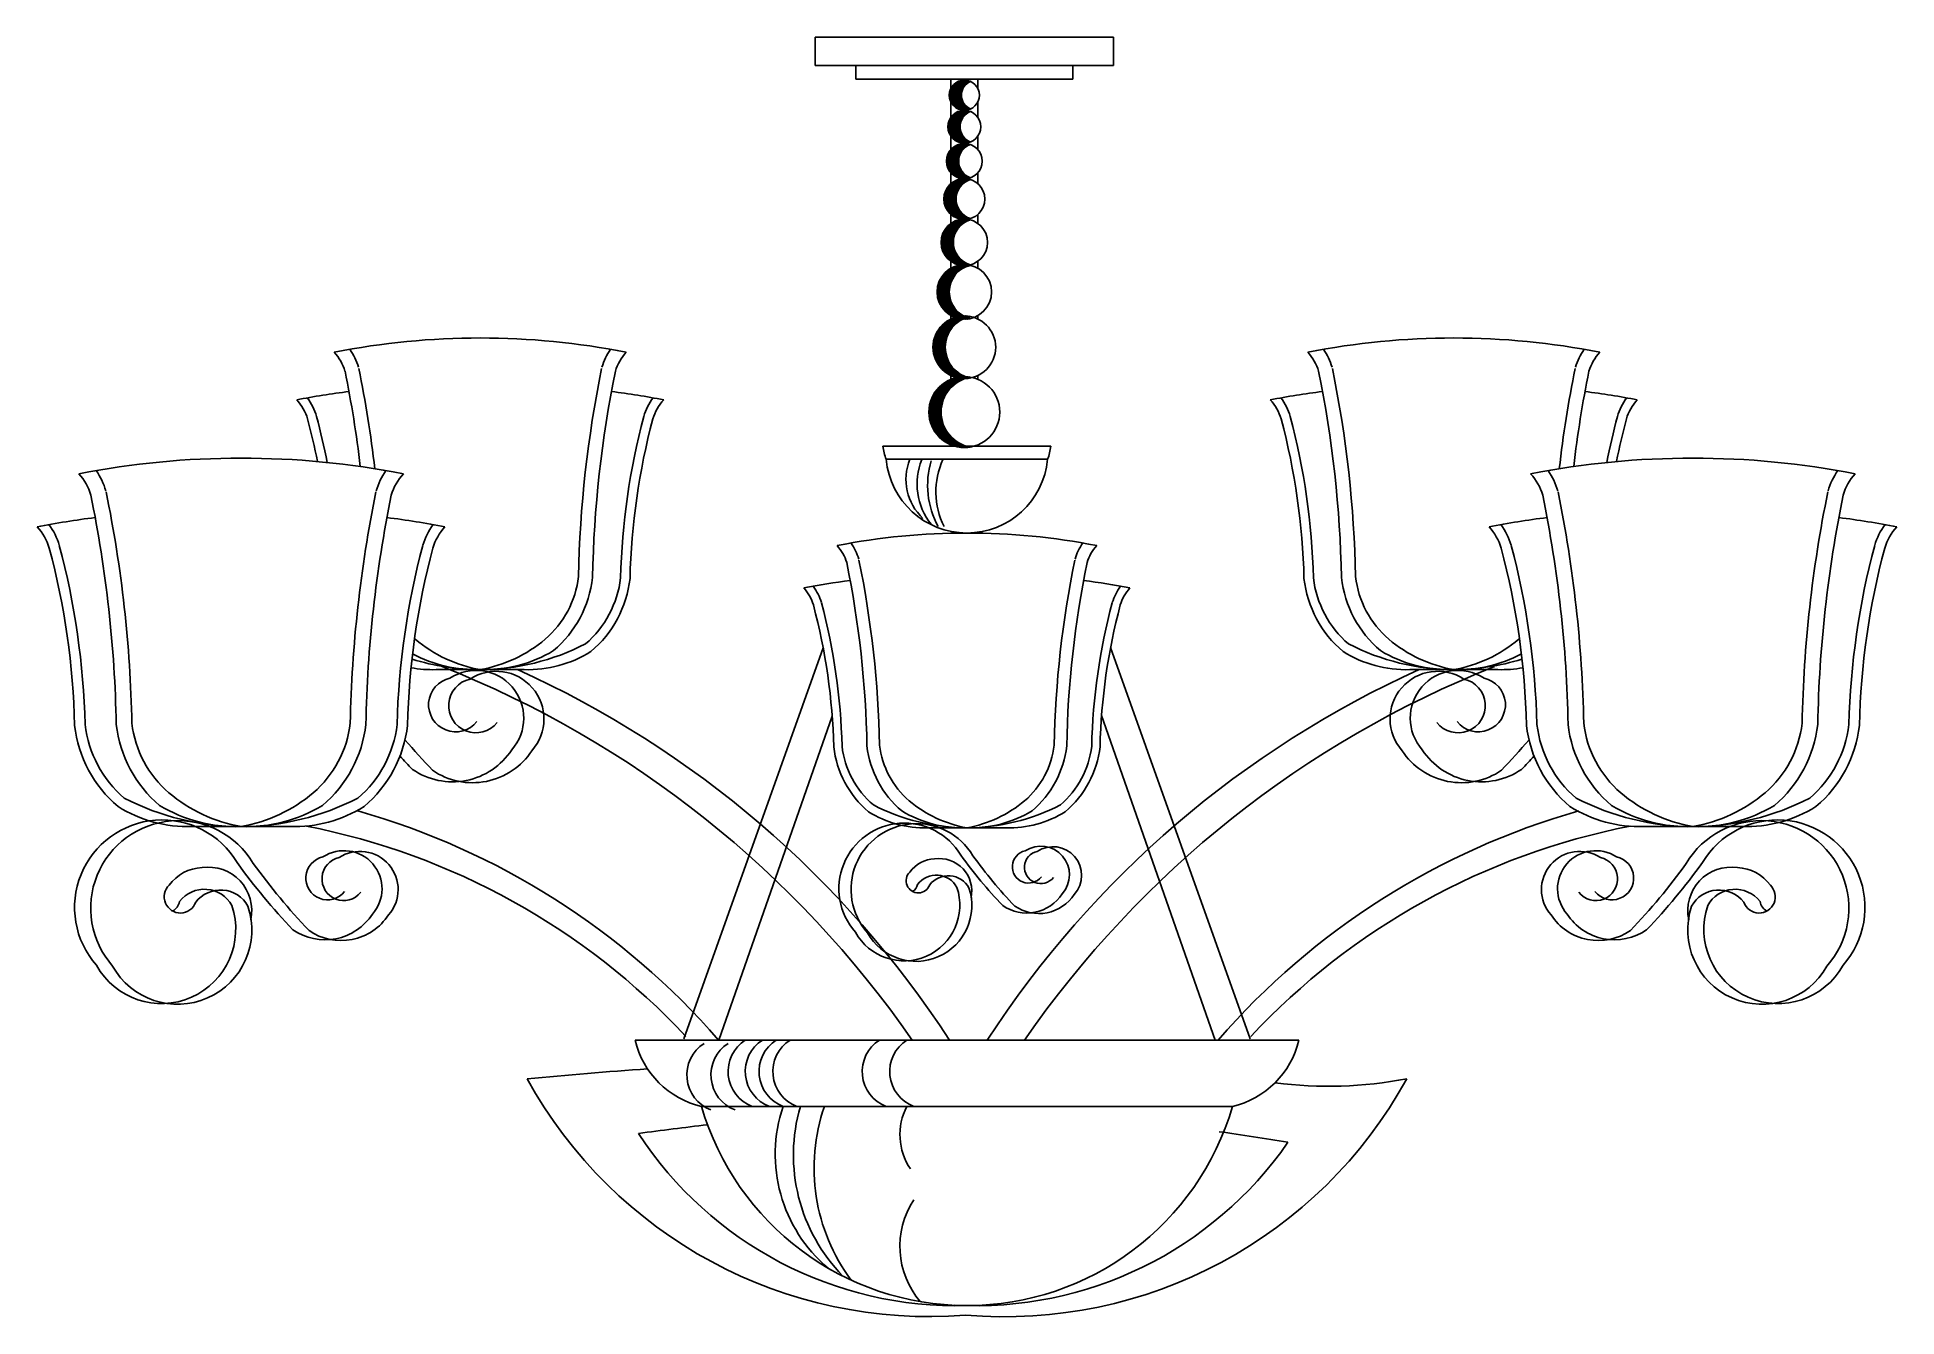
# Model space of a CAD drawing. Extents: x -60828 to -59940, y -33842 to -33231.
import ezdxf

# ---------------------------------------------------------------- set-up
doc = ezdxf.new("R2010")
doc.units = 0
doc.header["$MEASUREMENT"] = 0
for name, color, linetype in [('3', 3, 'CONTINUOUS'), ('4', 4, 'CONTINUOUS'), ('7', 7, 'CONTINUOUS')]:
    doc.layers.add(name, color=color, linetype=linetype)

msp = doc.modelspace()

# ---------------------------------------------------------------- linework, layer by layer
at = {"layer": '3'}
for p, q in [((-60392.1, -33255.85), (-60392.1, -33251.34)), ((-60385.62, -33251.77), (-60385.62, -33251.34)), ((-60379.14, -33255.85), (-60379.14, -33251.34)), ((-60392.1, -33269.63), (-60392.1, -33262.06)), ((-60379.14, -33269.63), (-60379.14, -33262.06)), ((-60392.1, -33284.93), (-60392.1, -33278.44)), ((-60379.14, -33284.93), (-60379.14, -33278.44)), ((-60392.1, -33301.18), (-60392.1, -33295.88)), ((-60379.14, -33301.18), (-60379.14, -33295.88)), ((-60392.1, -33320.2), (-60392.1, -33315.83)), ((-60379.14, -33320.2), (-60379.14, -33315.83)), ((-60392.1, -33341.55), (-60392.1, -33338.16)), ((-60379.14, -33341.55), (-60379.14, -33338.16)), ((-60392.1, -33365.75), (-60392.1, -33364.14)), ((-60379.14, -33365.75), (-60379.14, -33364.14)), ((-60392.1, -33394.56), (-60392.1, -33392.72)), ((-60379.14, -33394.56), (-60379.14, -33392.72)), ((-60422.94, -33432.7), (-60345.88, -33432.7)), ((-60392.1, -33426.47), (-60392.1, -33425.79)), ((-60379.14, -33426.47), (-60379.14, -33425.79)), ((-60595.69, -33533.08), (-60637.77, -33533.08)), ((-60173.01, -33533.08), (-60130.92, -33533.08)), ((-60707.51, -33607.99), (-60754.28, -33607.99)), ((-60365.71, -33608.55), (-60403.12, -33608.55)), ((-60061.18, -33607.99), (-60014.42, -33607.99))]:
    msp.add_line(p, q, dxfattribs=at)
for points in [[(-60558.76, -33389.35, 0.04571), (-60569.8, -33488.71, -0.186262), (-60585.69, -33518.56, -0.131814), (-60616.73, -33533.08)], [(-60209.93, -33389.35, -0.04571), (-60198.89, -33488.71, 0.186262), (-60183, -33518.56, 0.131814), (-60151.96, -33533.08)], [(-60694.82, -33412.31, -0.016993), (-60689.77, -33434.24)], [(-60538.64, -33412.31, 0.058905), (-60549.7, -33489.3, -0.187941), (-60566.51, -33520.82, -0.118833), (-60616.73, -33533.08)], [(-60230.05, -33412.31, -0.058905), (-60219, -33489.3, 0.187941), (-60202.19, -33520.82, 0.118833), (-60151.96, -33533.08)], [(-60073.88, -33412.31, 0.016993), (-60078.93, -33434.24)], [(-60666.49, -33448.29, 0.04571), (-60678.75, -33558.69, -0.186262), (-60696.41, -33591.85, -0.131814), (-60730.89, -33607.99)], [(-60102.21, -33448.29, -0.04571), (-60089.94, -33558.69, 0.186262), (-60072.29, -33591.85, 0.131814), (-60037.8, -33607.99)], [(-60817.66, -33473.8, -0.058905), (-60805.38, -33559.34, 0.187941), (-60786.7, -33594.37, 0.118833), (-60730.89, -33607.99)], [(-60644.13, -33473.8, 0.058905), (-60656.41, -33559.34, -0.187941), (-60675.09, -33594.37, -0.118833), (-60730.89, -33607.99)], [(-60124.56, -33473.8, -0.058905), (-60112.28, -33559.34, 0.187941), (-60093.61, -33594.37, 0.118833), (-60037.8, -33607.99)], [(-59951.04, -33473.8, 0.058905), (-59963.32, -33559.34, -0.187941), (-59982, -33594.37, -0.118833), (-60037.8, -33607.99)], [(-60332.89, -33480.8, 0.04571), (-60342.7, -33569.11, -0.186262), (-60356.82, -33595.64, -0.131814), (-60384.41, -33608.55)], [(-60453.82, -33501.2, -0.058905), (-60444, -33569.64, 0.187941), (-60429.06, -33597.66, 0.118833), (-60384.41, -33608.55)], [(-60315, -33501.2, 0.058905), (-60324.83, -33569.64, -0.187941), (-60339.77, -33597.66, -0.118833), (-60384.41, -33608.55)], [(-60649.29, -33528.07, 0.075085), (-60616.73, -33533.08)], [(-60649, -33525.56, 0.132111), (-60616.73, -33533.08)], [(-60119.7, -33525.56, -0.132111), (-60151.96, -33533.08)], [(-60119.41, -33528.07, -0.075085), (-60151.96, -33533.08)]]:
    msp.add_lwpolyline(points, format="xyb", dxfattribs=at)
for centre, radius, start, end in [((-60384.97, -33258.95), 7.19, 92.58383, 267.41617), ((-60384.33, -33258.95), 7.19, 95.17293, 264.82707), ((-60383.68, -33258.95), 7.19, 97.77268, 262.22732), ((-60383.03, -33258.95), 7.19, 100.38864, 259.61136), ((-60382.38, -33258.95), 7.19, 103.02671, 256.97329), ((-60381.73, -33258.95), 7.19, 105.6932, 254.3068), ((-60381.09, -33258.95), 7.19, 108.39506, 251.60494), ((-60380.44, -33258.95), 7.19, 111.14002, 248.85998), ((-60379.79, -33258.95), 7.19, 113.93684, 246.06316), ((-60384.97, -33274.03), 7.84, 92.37001, 267.62999), ((-60384.33, -33274.03), 7.84, 94.74408, 265.25592), ((-60383.68, -33274.03), 7.84, 97.12635, 262.87365), ((-60383.03, -33274.03), 7.84, 99.52108, 260.47892), ((-60382.38, -33274.03), 7.84, 101.93272, 258.06728), ((-60381.73, -33274.03), 7.84, 104.36603, 255.63397), ((-60381.09, -33274.03), 7.84, 106.82612, 253.17388), ((-60380.44, -33274.03), 7.84, 109.31861, 250.68139), ((-60379.79, -33274.03), 7.84, 111.84972, 248.15028), ((-60384.97, -33290.41), 8.48, 92.18887, 267.81113), ((-60384.33, -33290.41), 8.48, 94.38095, 265.61905), ((-60383.68, -33290.41), 8.48, 96.57948, 263.42052), ((-60383.03, -33290.41), 8.48, 98.78778, 261.21222), ((-60382.38, -33290.41), 8.48, 101.00933, 258.99067), ((-60381.73, -33290.41), 8.48, 103.24778, 256.75222), ((-60381.09, -33290.41), 8.48, 105.50702, 254.49298), ((-60380.44, -33290.41), 8.48, 107.79127, 252.20873), ((-60379.79, -33290.41), 8.48, 110.10515, 249.89485), ((-60384.97, -33308.5), 9.78, 91.89867, 268.10133), ((-60384.33, -33308.5), 9.78, 93.79944, 266.20056), ((-60383.68, -33308.5), 9.78, 95.7044, 264.2956), ((-60383.03, -33308.5), 9.78, 97.61571, 262.38429), ((-60382.38, -33308.5), 9.78, 99.53559, 260.46441), ((-60381.73, -33308.5), 9.78, 101.46634, 258.53366), ((-60381.09, -33308.5), 9.78, 103.41039, 256.58961), ((-60380.44, -33308.5), 9.78, 105.3703, 254.6297), ((-60379.79, -33308.5), 9.78, 107.34882, 252.65118), ((-60384.97, -33329.18), 11.08, 91.67642, 268.32358), ((-60384.33, -33329.18), 11.08, 93.35428, 266.64572), ((-60383.68, -33329.18), 11.08, 95.03503, 264.96497), ((-60383.03, -33329.18), 11.08, 96.72013, 263.27987), ((-60382.38, -33329.18), 11.08, 98.4111, 261.5889), ((-60381.73, -33329.18), 11.08, 100.10948, 259.89052), ((-60381.09, -33329.18), 11.08, 101.81688, 258.18312), ((-60380.44, -33329.18), 11.08, 103.53501, 256.46499), ((-60379.79, -33329.18), 11.08, 105.26563, 254.73437), ((-60384.97, -33352.84), 13.02, 91.42604, 268.57396), ((-60384.33, -33352.84), 13.02, 92.85297, 267.14703), ((-60383.68, -33352.84), 13.02, 94.28167, 265.71833), ((-60383.03, -33352.84), 13.02, 95.71305, 264.28695), ((-60382.38, -33352.84), 13.02, 97.14801, 262.85199), ((-60381.73, -33352.84), 13.02, 98.5875, 261.4125), ((-60381.09, -33352.84), 13.02, 100.03247, 259.96753), ((-60380.44, -33352.84), 13.02, 101.48391, 258.51609), ((-60379.79, -33352.84), 13.02, 102.94287, 257.05713), ((-60384.97, -33379.24), 14.96, 91.24074, 268.75926), ((-60384.33, -33379.24), 14.96, 92.48207, 267.51793), ((-60383.68, -33379.24), 14.96, 93.72456, 266.27544), ((-60383.03, -33379.24), 14.96, 94.9688, 265.0312), ((-60382.38, -33379.24), 14.96, 96.21541, 263.78459), ((-60381.73, -33379.24), 14.96, 97.46497, 262.53503), ((-60381.09, -33379.24), 14.96, 98.71811, 261.28189), ((-60380.44, -33379.24), 14.96, 99.97548, 260.02452), ((-60379.79, -33379.24), 14.96, 101.23771, 258.76229), ((-60703.19, -33397.1), 29.54, 16.28371, 34.92422), ((-60530.28, -33397.1), 29.54, 145.07578, 163.71629), ((-60238.42, -33397.1), 29.54, 16.28371, 34.92422), ((-60065.51, -33397.1), 29.54, 145.07578, 163.71629), ((-61211.45, -33499.28), 547.89, 6.50344, 11.57374), ((-60384.97, -33410.18), 16.91, 91.09806, 268.90194), ((-60384.33, -33410.18), 16.91, 92.19652, 267.80348), ((-60383.68, -33410.18), 16.91, 93.2958, 266.7042), ((-60383.03, -33410.18), 16.91, 94.39629, 265.60371), ((-60382.38, -33410.18), 16.91, 95.4984, 264.5016), ((-60381.73, -33410.18), 16.91, 96.60256, 263.39744), ((-60381.09, -33410.18), 16.91, 97.70919, 262.29081), ((-60380.44, -33410.18), 16.91, 98.81872, 261.18128), ((-60379.79, -33410.18), 16.91, 99.9316, 260.0684), ((-59557.24, -33499.28), 547.89, 168.42626, 173.49656), ((-60721.05, -33419.86), 27.3, 16.28371, 37.12249), ((-60512.41, -33419.86), 27.3, 142.87751, 163.71629), ((-60256.29, -33419.86), 27.3, 16.28371, 37.12249), ((-60047.64, -33419.86), 27.3, 142.87751, 163.71629), ((-60388.19, -33442.35), 25.29, 157.57574, 227.13096), ((-60826.96, -33456.9), 32.82, 16.28371, 34.92422), ((-60634.83, -33456.9), 32.82, 145.07578, 163.71629), ((-60377.33, -33444.43), 30.88, 157.97426, 218.58851), ((-60362, -33445.06), 41.15, 163.55402, 208.68516), ((-60362.42, -33448.25), 36.81, 155.26988, 206.74164), ((-60133.86, -33456.9), 32.82, 16.28371, 34.92422), ((-59941.74, -33456.9), 32.82, 145.07578, 163.71629), ((-61391.7, -33570.43), 608.77, 1.10517, 11.57374), ((-59377, -33570.43), 608.77, 168.42626, 178.89483), ((-60846.81, -33482.19), 30.34, 16.28371, 37.12249), ((-60614.98, -33482.19), 30.34, 142.87751, 163.71629), ((-60153.72, -33482.19), 30.34, 16.28371, 37.12249), ((-59921.89, -33482.19), 30.34, 142.87751, 163.71629), ((-60461.26, -33487.68), 26.26, 16.28371, 34.92422), ((-60307.56, -33487.68), 26.26, 145.07578, 163.71629), ((-60913.05, -33578.51), 487.02, 1.10517, 11.57374), ((-60477.14, -33507.92), 24.27, 16.28371, 37.12249), ((-60291.68, -33507.92), 24.27, 142.87751, 163.71629), ((-60617.04, -33483.04), 46.96, 228.65928, 229.13281), ((-60605.18, -33467.98), 66.12, 229.90492, 259.94134), ((-60163.51, -33467.98), 66.12, 280.05866, 310.09508), ((-60151.65, -33483.04), 46.96, 310.86719, 311.34072), ((-60731.24, -33552.4), 52.18, 186.92832, 229.13281), ((-60037.46, -33552.4), 52.18, 310.86719, 353.07168), ((-60384.69, -33564.08), 41.74, 186.92832, 229.13281), ((-60718.06, -33535.65), 73.47, 229.90492, 259.94134), ((-60050.63, -33535.65), 73.47, 280.05866, 310.09508), ((-60374.15, -33550.68), 58.77, 229.90492, 259.94134), ((-60500.26, -33726.5), 17.83, 122.62283, 249.20948), ((-60488.77, -33726.5), 17.83, 122.62283, 249.20948), ((-60480.56, -33724.86), 17.83, 122.62283, 249.20948), ((-60472.36, -33724.86), 17.83, 122.62283, 249.20948), ((-60465.79, -33724.86), 17.83, 122.62283, 249.20948), ((-60459.22, -33724.86), 17.83, 122.62283, 249.20948), ((-60416.55, -33724.86), 17.83, 122.62283, 249.20948), ((-60403.42, -33724.86), 17.83, 122.62283, 249.20948), ((-60404.81, -33764.38), 71.08, 161.24371, 229.84262), ((-60384.55, -33764.65), 82.66, 163.75058, 224.44837), ((-60367.48, -33770.88), 89.87, 160.9304, 216.5522), ((-60387.12, -33755.06), 29.23, 152.41261, 213.88619), ((-60375.95, -33808.32), 40.44, 146.68612, 220.65479)]:
    msp.add_arc(centre, radius, start, end, dxfattribs=at)
at = {"layer": '4'}
for p, q in [((-60456.9, -33231.28), (-60314.34, -33231.28)), ((-60456.9, -33244.86), (-60456.9, -33231.28)), ((-60314.34, -33244.86), (-60314.34, -33231.28)), ((-60456.9, -33244.86), (-60314.34, -33244.86)), ((-60437.46, -33251.34), (-60437.46, -33244.86)), ((-60333.78, -33251.34), (-60333.78, -33244.86)), ((-60437.46, -33251.34), (-60333.78, -33251.34)), ((-60424.49, -33426.47), (-60344.34, -33426.47)), ((-60519.56, -33709.34), (-60453, -33522.73)), ((-60249.13, -33709.34), (-60315.78, -33522.51)), ((-60502.75, -33709.84), (-60448.7, -33555.29)), ((-60265.94, -33709.84), (-60320.1, -33555.01)), ((-60542.75, -33709.84), (-60225.95, -33709.84)), ((-60511.07, -33741.52), (-60257.63, -33741.52))]:
    msp.add_line(p, q, dxfattribs=at)
for points in [[(-60681.28, -33390.7, -0.021289), (-60673.97, -33436.18)], [(-60552.18, -33390.7, 0.045862), (-60563.09, -33489.17, -0.190678), (-60581.72, -33524, -0.144688), (-60616.73, -33533.08)], [(-60216.51, -33390.7, -0.045862), (-60205.6, -33489.17, 0.190678), (-60186.97, -33524, 0.144688), (-60151.96, -33533.08)], [(-60087.42, -33390.7, 0.021289), (-60094.73, -33436.18)], [(-60699.15, -33413.46, -0.015975), (-60694.42, -33433.8)], [(-60534.32, -33413.46, 0.059062), (-60545.22, -33489.61, -0.190678), (-60563.86, -33524.45, -0.147907), (-60595.69, -33533.08)], [(-60234.38, -33413.46, -0.059062), (-60223.47, -33489.61, 0.190678), (-60204.84, -33524.45, 0.147907), (-60173.01, -33533.08)], [(-60069.55, -33413.46, 0.015975), (-60074.27, -33433.8)], [(-60802.61, -33449.79, -0.045862), (-60790.49, -33559.2, 0.190678), (-60769.79, -33597.9, 0.144688), (-60730.89, -33607.99)], [(-60659.17, -33449.79, 0.045862), (-60671.3, -33559.2, -0.190678), (-60692, -33597.9, -0.144688), (-60730.89, -33607.99)], [(-60109.52, -33449.79, -0.045862), (-60097.4, -33559.2, 0.190678), (-60076.7, -33597.9, 0.144688), (-60037.8, -33607.99)], [(-59966.08, -33449.79, 0.045862), (-59978.2, -33559.2, -0.190678), (-59998.9, -33597.9, -0.144688), (-60037.8, -33607.99)], [(-60822.47, -33475.08, -0.059062), (-60810.35, -33559.69, 0.190678), (-60789.64, -33598.4, 0.147907), (-60754.28, -33607.99)], [(-60639.32, -33475.08, 0.059062), (-60651.44, -33559.69, -0.190678), (-60672.15, -33598.4, -0.147907), (-60707.51, -33607.99)], [(-60129.37, -33475.08, -0.059062), (-60117.25, -33559.69, 0.190678), (-60096.55, -33598.4, 0.147907), (-60061.18, -33607.99)], [(-59946.23, -33475.08, 0.059062), (-59958.35, -33559.69, -0.190678), (-59979.05, -33598.4, -0.147907), (-60014.42, -33607.99)], [(-60441.79, -33481.99, -0.045862), (-60432.09, -33569.52, 0.190678), (-60415.53, -33600.49, 0.144688), (-60384.41, -33608.55)], [(-60327.04, -33481.99, 0.045862), (-60336.73, -33569.52, -0.190678), (-60353.3, -33600.49, -0.144688), (-60384.41, -33608.55)], [(-60457.67, -33502.23, -0.059062), (-60447.97, -33569.92, 0.190678), (-60431.41, -33600.88, 0.147907), (-60403.12, -33608.55)], [(-60311.15, -33502.23, 0.059062), (-60320.85, -33569.92, -0.190678), (-60337.41, -33600.88, -0.147907), (-60365.71, -33608.55)], [(-60649.73, -33532.16, 0.05275), (-60637.77, -33533.08)], [(-60118.97, -33532.16, -0.05275), (-60130.92, -33533.08)]]:
    msp.add_lwpolyline(points, format="xyb", dxfattribs=at)
for centre, radius in [((-60385.62, -33258.95), 7.19), ((-60385.62, -33274.03), 7.84), ((-60385.62, -33290.41), 8.48), ((-60385.62, -33308.5), 9.78), ((-60385.62, -33329.18), 11.08), ((-60385.62, -33352.84), 13.02), ((-60385.62, -33379.24), 14.96), ((-60385.62, -33410.18), 16.91)]:
    msp.add_circle(centre, radius, dxfattribs=at)
for centre, radius, start, end in [((-60616.73, -33738.17), 363.35, 78.93606, 101.06394), ((-60151.96, -33738.17), 363.35, 78.93606, 101.06394), ((-60703.19, -33397.1), 22.82, 16.28371, 42.87288), ((-60530.28, -33397.1), 22.82, 137.12712, 163.71629), ((-60238.42, -33397.1), 22.82, 16.28371, 42.87288), ((-60065.51, -33397.1), 22.82, 137.12712, 163.71629), ((-60634.6, -33760.93), 363.35, 97.08152, 101.06394), ((-60721.05, -33419.86), 22.82, 16.28371, 42.87288), ((-60598.86, -33760.93), 363.35, 78.93606, 82.91848), ((-60512.41, -33419.86), 22.82, 137.12712, 163.71629), ((-60169.83, -33760.93), 363.35, 97.08152, 101.06394), ((-60256.29, -33419.86), 22.82, 16.28371, 42.87288), ((-60134.1, -33760.93), 363.35, 78.93606, 82.91848), ((-60047.64, -33419.86), 22.82, 137.12712, 163.71629), ((-60730.89, -33835.87), 403.73, 78.93606, 101.06394), ((-60396.53, -33422.86), 28.19, 187.36298, 200.44085), ((-60384.41, -33429.19), 38.69, 185.21588, 354.78412), ((-60372.29, -33422.86), 28.19, 339.55915, 352.63702), ((-60037.8, -33835.87), 403.73, 78.93606, 101.06394), ((-60826.96, -33456.9), 25.36, 16.28371, 42.87288), ((-60634.83, -33456.9), 25.36, 137.12712, 163.71629), ((-60133.86, -33456.9), 25.36, 16.28371, 42.87288), ((-59941.74, -33456.9), 25.36, 137.12712, 163.71629), ((-60750.75, -33861.16), 403.73, 97.08152, 101.06394), ((-60846.81, -33482.19), 25.36, 16.28371, 42.87288), ((-60711.04, -33861.16), 403.73, 78.93606, 82.91848), ((-60614.98, -33482.19), 25.36, 137.12712, 163.71629), ((-60384.41, -33790.86), 322.98, 78.93606, 101.06394), ((-60057.65, -33861.16), 403.73, 97.08152, 101.06394), ((-60153.72, -33482.19), 25.36, 16.28371, 42.87288), ((-60017.95, -33861.16), 403.73, 78.93606, 82.91848), ((-59921.89, -33482.19), 25.36, 137.12712, 163.71629), ((-60461.26, -33487.68), 20.29, 16.28371, 42.87288), ((-60307.56, -33487.68), 20.29, 137.12712, 163.71629), ((-60400.29, -33811.09), 322.98, 97.08152, 101.06394), ((-60477.14, -33507.92), 20.29, 16.28371, 42.87288), ((-60368.53, -33811.09), 322.98, 78.93606, 82.91848), ((-60291.68, -33507.92), 20.29, 137.12712, 163.71629), ((-60816.76, -33990.8), 493.9, 34.67048, 68.38414), ((-60796.7, -33972.39), 481.76, 33.02247, 65.76566), ((-59970.71, -33972.39), 481.76, 114.23434, 146.97753), ((-59950.64, -33990.8), 493.9, 111.61586, 145.32952), ((-60773.46, -33945.47), 358.76, 41.05579, 74.08978), ((-59993.94, -33945.47), 358.76, 105.91022, 138.94421), ((-60764.04, -33937.56), 336.02, 43.05288, 78.94626), ((-60003.36, -33937.56), 336.02, 101.05374, 136.94712), ((-60501.53, -33700.3), 42.31, 193.03294, 256.96706), ((-60267.17, -33700.3), 42.31, 283.03294, 346.96706), ((-60392.09, -35823.36), 2104.76, 93.94382, 95.51278), ((-60402.45, -33622.9), 218.91, 208.79373, 274.54763), ((-60366.52, -33622.62), 219.28, 265.143, 331.17715), ((-60211.65, -33534.38), 197.51, 262.55371, 280.87032), ((-60384.35, -33704.56), 132, 196.2602, 343.7398), ((-60182.42, -36473.49), 2742.65, 96.82152, 97.51615), ((-60389.41, -33655.45), 181.18, 213.10579, 271.59973), ((-60380.07, -33655.43), 181.18, 266.77858, 325.27251), ((-60666.72, -36466.49), 2742.65, 80.86215, 81.55679)]:
    msp.add_arc(centre, radius, start, end, dxfattribs=at)
at = {"layer": '7'}
for points in [[(-60618.28, -33557.85, -1.420848), (-60631.17, -33537.15, -0.875933), (-60601.69, -33571.32, -0.420866), (-60649.08, -33580.67, -0.005768), (-60655.03, -33574.29, -0.005768)], [(-60608.67, -33558.29, -1.420848), (-60621.56, -33537.59, -0.875933), (-60592.08, -33571.76, -0.420866), (-60639.46, -33581.11, -0.012983), (-60652.64, -33566.56, -0.012983)], [(-60160.03, -33558.29, 1.420848), (-60147.13, -33537.59, 0.875933), (-60176.62, -33571.76, 0.420866), (-60129.23, -33581.11, 0.012983), (-60116.05, -33566.56, 0.012983)], [(-60150.41, -33557.85, 1.420848), (-60137.52, -33537.15, 0.875933), (-60167, -33571.32, 0.420866), (-60119.62, -33580.67, 0.005768), (-60113.67, -33574.29, 0.005768)], [(-60681.49, -33639, -1.420848), (-60691.8, -33622.44, -0.875933), (-60668.21, -33649.78, -0.420866), (-60706.12, -33657.25, -0.034519), (-60732.76, -33625.17, 1.09766), (-60799.91, -33674.17, 0.912777), (-60735.29, -33645.66, 0.543128), (-60760.26, -33643.76, -0.197095), (-60763.45, -33648.32)], [(-60673.79, -33639.35, -1.420848), (-60684.11, -33622.79, -0.875933), (-60660.52, -33650.13, -0.420866), (-60698.43, -33657.6, -0.034519), (-60725.07, -33625.52, 1.09766), (-60792.22, -33674.52, 0.912777), (-60727.6, -33646.01, 0.543128), (-60752.57, -33644.11, -1.260333), (-60765.2, -33635.92, -0.229505), (-60749.5, -33627.56, -0.524038), (-60726.25, -33652.4)], [(-60348.83, -33631.97, -1.420848), (-60356.57, -33619.55, -0.875933), (-60338.88, -33640.05, -0.420866), (-60367.31, -33645.66, -0.034519), (-60387.29, -33621.6, 1.09766), (-60437.65, -33658.35, 0.912777), (-60389.18, -33636.97, 0.543128), (-60407.91, -33635.54, -0.197095), (-60410.3, -33638.96)], [(-60343.06, -33632.23, -1.420848), (-60350.8, -33619.81, -0.875933), (-60333.11, -33640.31, -0.420866), (-60361.54, -33645.92, -0.034519), (-60381.52, -33621.86, 1.09766), (-60431.88, -33658.61, 0.912777), (-60383.42, -33637.23, 0.543128), (-60402.14, -33635.8, -1.260333), (-60411.62, -33629.66, -0.229505), (-60399.84, -33623.39, -0.524038), (-60382.41, -33642.02)], [(-60092.24, -33639.35, 1.420848), (-60081.93, -33622.79, 0.875933), (-60105.52, -33650.13, 0.420866), (-60067.61, -33657.6, 0.034519), (-60040.96, -33625.52, -1.09766), (-59973.82, -33674.52, -0.912777), (-60038.44, -33646.01, -0.543128), (-60013.47, -33644.11, 1.260333), (-60000.84, -33635.92, 0.229505), (-60016.54, -33627.56, 0.524038), (-60039.78, -33652.4)], [(-60084.55, -33639, 1.420848), (-60074.24, -33622.44, 0.875933), (-60097.83, -33649.78, 0.420866), (-60059.92, -33657.25, 0.034519), (-60033.27, -33625.17, -1.09766), (-59966.13, -33674.17, -0.912777), (-60030.75, -33645.66, -0.543128), (-60005.78, -33643.76, 0.197095), (-60002.59, -33648.32)]]:
    msp.add_lwpolyline(points, format="xyb", dxfattribs=at)

doc.saveas('drawing.dxf')
